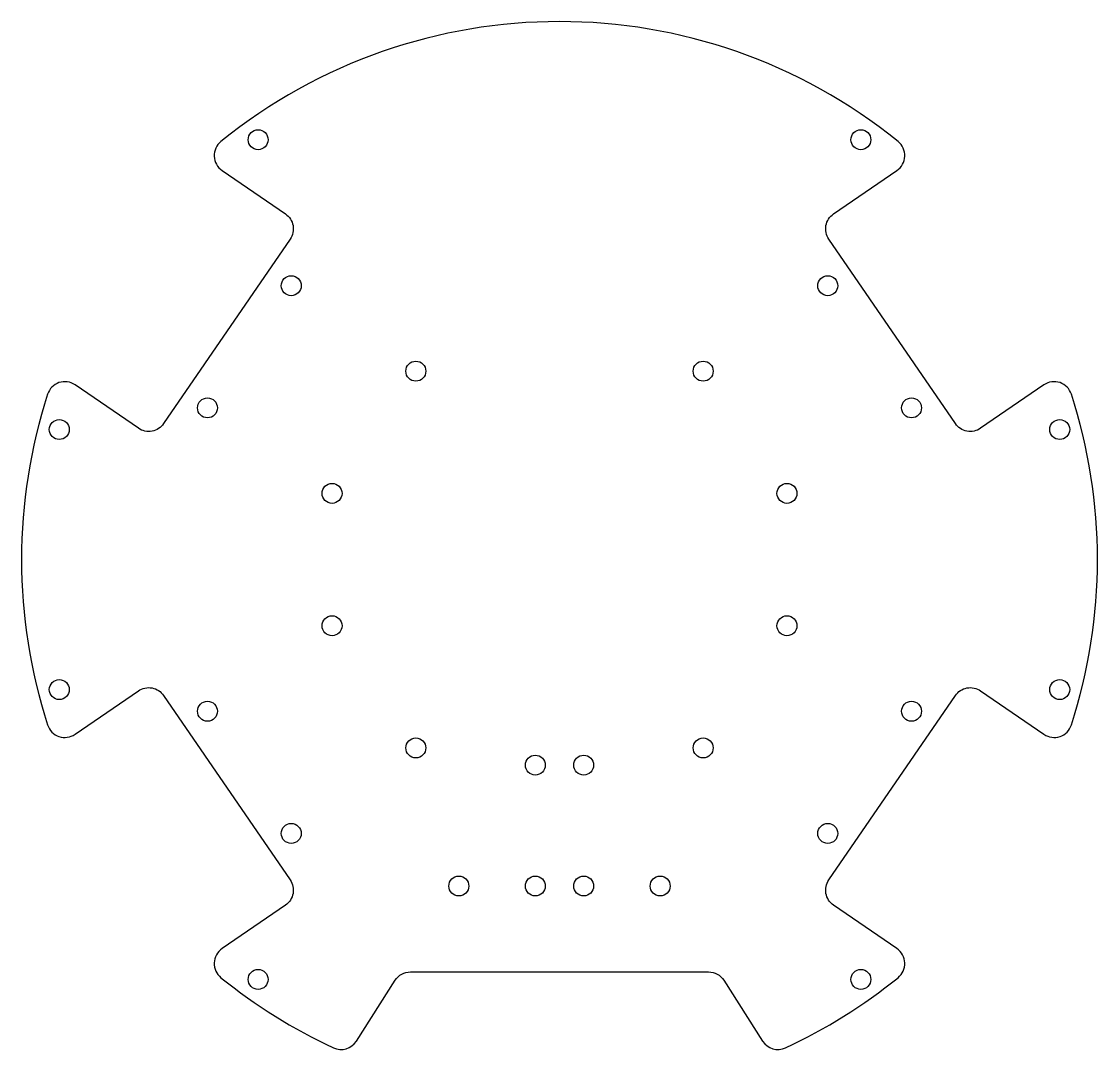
# Model space of a CAD drawing. Header units: millimetres. Extents: x -89 to 89, y -81 to 89.
import ezdxf

# ---------------------------------------------------------------- set-up
doc = ezdxf.new("R2010")
doc.units = ezdxf.units.MM
doc.layers.get('0').update_dxf_attribs({"linetype": 'CONTINUOUS'})

msp = doc.modelspace()

# ---------------------------------------------------------------- linework, layer by layer
msp.add_lwpolyline([(27.18, -69.59), (33.61, -79.65, 0.375299), (37.4, -80.76, 0.061832), (56.01, -69.16, 0.501592), (55.82, -64.36), (45.34, -57.17, -0.414214), (44.56, -53), (65.49, -22.49, -0.414214), (69.66, -21.71), (80.14, -28.9, 0.501592), (84.69, -27.35, 0.157446), (84.69, 27.35, 0.501592), (80.14, 28.9), (69.66, 21.71, -0.414214), (65.49, 22.49), (44.56, 53, -0.414214), (45.34, 57.17), (55.82, 64.36, 0.501592), (56.01, 69.16, 0.354129), (-56.01, 69.16, 0.501592), (-55.82, 64.36), (-45.34, 57.17, -0.414214), (-44.56, 53), (-65.49, 22.49, -0.414214), (-69.66, 21.71), (-80.14, 28.9, 0.501592), (-84.69, 27.35, 0.157446), (-84.69, -27.35, 0.501592), (-80.14, -28.9), (-69.66, -21.71, -0.414214), (-65.49, -22.49), (-44.56, -53, -0.414214), (-45.34, -57.17), (-55.82, -64.36, 0.501592), (-56.01, -69.16, 0.061832), (-37.4, -80.76, 0.375299), (-33.61, -79.65), (-27.18, -69.59, -0.255993), (-24.65, -68.2), (24.65, -68.2, -0.255993)], format="xyb", close=True)
for centre in [(-49.86, 69.45), (49.86, 69.45), (-44.38, 45.3), (44.38, 45.3), (-23.77, 31.16), (23.77, 31.16), (-58.24, 25.09), (58.24, 25.09), (-82.75, 21.51), (82.75, 21.51), (-37.63, 10.95), (37.63, 10.95), (-37.63, -10.95), (37.63, -10.95), (-82.75, -21.51), (82.75, -21.51), (-58.24, -25.09), (58.24, -25.09), (-23.77, -31.16), (23.77, -31.16), (-4, -34), (4, -34), (-44.38, -45.3), (44.38, -45.3), (-16.65, -54), (-4, -54), (4, -54), (16.65, -54), (-49.86, -69.45), (49.86, -69.45)]:
    msp.add_circle(centre, 1.65)

doc.saveas('drawing.dxf')
